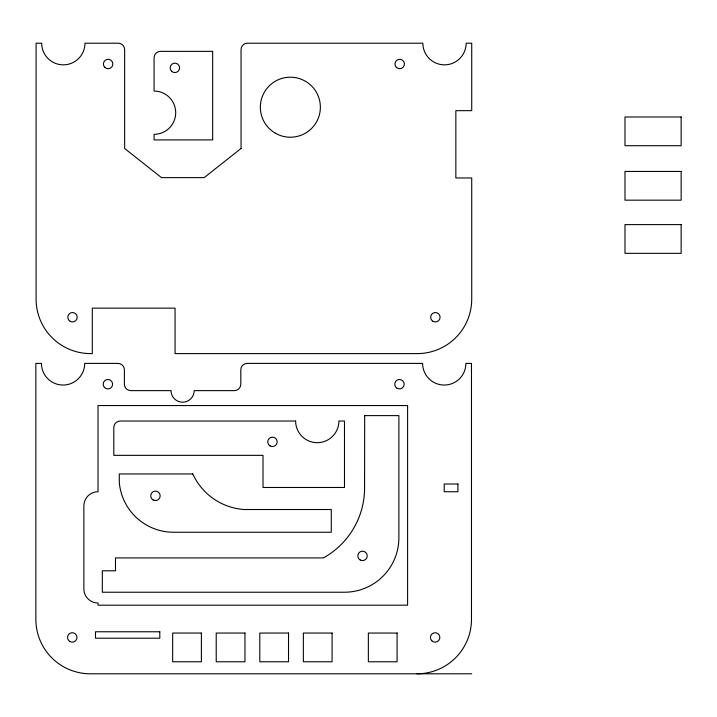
<?xml version="1.0" encoding="UTF-8"?>
<svg xmlns="http://www.w3.org/2000/svg" width="717" height="717" viewBox="0 0 717 717"><rect width="100%" height="100%" fill="white"/><g stroke="black" fill="none" stroke-linecap="round" stroke-linejoin="round"><path stroke-width="1.08" d="M471.723 673.792L90.306 673.792A54.456 54.456 0 0 1 35.85 619.336L35.85 363.402L41.434 363.402A21.644 21.644 0 0 0 63.078 385.047A21.644 21.644 0 0 0 84.714 363.402L117.955 363.402A6.435 6.435 0 0 1 124.391 369.838L124.391 384.195A6.435 6.435 0 0 0 130.826 390.631L171.022 390.631A11.58 11.58 0 0 0 182.593 402.201A11.58 11.58 0 0 0 194.173 390.631L234.369 390.631A6.435 6.435 0 0 0 240.804 384.195L240.804 369.838A6.435 6.435 0 0 1 247.231 363.402L422.609 363.402A21.644 21.644 0 0 0 444.253 385.047A21.644 21.644 0 0 0 465.898 363.402L471.481 363.402L471.481 619.336A54.456 54.456 0 0 1 417.025 673.792M364.666 415.618L364.577 487.945A80.053 80.053 0 0 1 323.385 557.934L115.491 557.934L115.491 570.795L102.325 570.795L102.325 592.233L344.429 592.233A54.456 54.456 0 0 0 398.885 537.777L398.885 415.618L364.666 415.618M241.046 148.473L204.175 177.628L161.513 177.628L124.641 148.473L124.641 49.643A6.435 6.435 0 0 0 118.206 43.208L84.965 43.208A21.644 21.644 0 0 1 63.32 64.853A21.644 21.644 0 0 1 41.685 43.208L36.101 43.208L36.101 299.141A54.456 54.456 0 0 0 90.548 353.598L92.305 353.598L92.305 308.149L175.065 308.149L175.065 353.598L417.276 353.598A54.456 54.456 0 0 0 471.723 299.141L471.723 177.977L455.851 177.977L455.851 110.66L471.723 110.66L471.723 43.208L466.14 43.208A21.644 21.644 0 0 1 444.504 64.853A21.644 21.644 0 0 1 422.86 43.208L247.482 43.208A6.435 6.435 0 0 0 241.046 49.643L241.046 148.473M212.644 51.364L160.5 51.364A6.435 6.435 0 0 0 154.074 57.799L154.074 91.041A21.644 21.644 0 0 1 175.71 112.677A21.644 21.644 0 0 1 154.074 134.321L154.074 139.905L212.644 139.905L212.644 51.364M681.15 116.988L624.982 116.988L624.982 145.712L681.15 145.712L681.15 116.988M681.15 171.444L624.982 171.444L624.982 200.168L681.15 200.168L681.15 171.444M681.15 224.609L624.982 224.609L624.982 253.334L681.15 253.334L681.15 224.609M407.597 405.553L98.023 405.553L98.023 491.737A14.152 14.152 0 0 0 83.871 505.879L83.871 588.89A14.152 14.152 0 0 0 85.771 595.97L86.793 597.503A14.152 14.152 0 0 0 98.023 603.042L98.023 605.184L407.597 605.184L407.597 405.553M295.619 421.04L120.241 421.04A6.435 6.435 0 0 0 113.806 427.475L113.806 455.349L263.014 455.349L263.014 487.479L344.483 487.479L344.483 421.04L338.899 421.04A21.644 21.644 0 0 1 317.255 442.685A21.644 21.644 0 0 1 295.619 421.04M192.774 473.955L119.309 473.955L119.309 482.532A54.456 54.456 0 0 0 173.55 532.238L331.281 532.238L331.281 509.518L244.147 509.518A61.196 61.196 0 0 1 192.774 473.955M457.93 484.011L444.208 484.011L444.208 491.737L457.93 491.737L457.93 484.011M159.81 631.767L95.495 631.767L95.495 638.202L159.81 638.202L159.81 631.767M201.396 633.057L172.672 633.057L172.672 661.782L201.396 661.782L201.396 633.057M244.963 633.057L216.229 633.057L216.229 661.782L244.963 661.782L244.963 633.057M288.521 633.057L259.796 633.057L259.796 661.782L288.521 661.782L288.521 633.057M332.088 633.057L303.363 633.057L303.363 661.782L332.088 661.782L332.088 633.057M397.084 633.057L368.359 633.057L368.359 661.782L397.084 661.782L397.084 633.057M69.899 641.527A4.714 4.714 0 0 0 76.979 637.44A4.714 4.714 0 0 0 69.899 633.353A4.714 4.714 0 0 0 69.899 641.527M431.795 640.774A4.714 4.714 0 0 0 439.691 638.659A4.714 4.714 0 0 0 433.91 632.887A4.714 4.714 0 0 0 431.795 640.774M104.548 387.53A4.714 4.714 0 0 0 112.444 385.414A4.714 4.714 0 0 0 106.663 379.643A4.714 4.714 0 0 0 104.548 387.53M397.093 388.282A4.714 4.714 0 0 0 404.164 384.195A4.714 4.714 0 0 0 397.093 380.109A4.714 4.714 0 0 0 397.093 388.282M153.088 499.919A4.714 4.714 0 0 0 160.169 495.832A4.714 4.714 0 0 0 153.088 491.745A4.714 4.714 0 0 0 153.088 499.919M270.094 445.92A4.714 4.714 0 0 0 277.165 441.842A4.714 4.714 0 0 0 270.094 437.755A4.714 4.714 0 0 0 270.094 445.92M171.533 71.207A4.714 4.714 0 0 0 179.42 69.092A4.714 4.714 0 0 0 173.648 63.32A4.714 4.714 0 0 0 171.533 71.207M396.358 67.344A4.714 4.714 0 0 0 404.254 65.229A4.714 4.714 0 0 0 398.473 59.448A4.714 4.714 0 0 0 396.358 67.344M104.799 67.344A4.714 4.714 0 0 0 112.686 65.229A4.714 4.714 0 0 0 106.914 59.448A4.714 4.714 0 0 0 104.799 67.344M70.149 321.333A4.714 4.714 0 0 0 77.221 317.246A4.714 4.714 0 0 0 70.149 313.168A4.714 4.714 0 0 0 70.149 321.333M360.176 559.968A4.714 4.714 0 0 0 367.247 555.89A4.714 4.714 0 0 0 360.176 551.803A4.714 4.714 0 0 0 360.176 559.968M433.023 321.333A4.714 4.714 0 0 0 440.095 317.246A4.714 4.714 0 0 0 433.023 313.168A4.714 4.714 0 0 0 433.023 321.333M275.346 133.201A30.015 30.015 0 0 0 320.374 107.209A30.015 30.015 0 0 0 275.346 81.218A30.015 30.015 0 0 0 275.346 133.201"/></g></svg>
